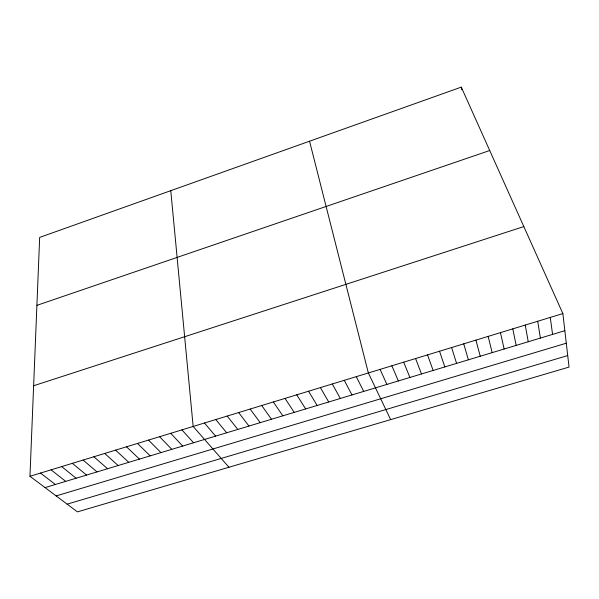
<?xml version="1.0" encoding="UTF-8"?>
<svg xmlns="http://www.w3.org/2000/svg" width="599" height="599" viewBox="0 0 599 599"><rect width="100%" height="100%" fill="white"/><g stroke="black" fill="none" stroke-linecap="round" stroke-linejoin="round"><path stroke-width="0.9" d="M29.95 476.28L39.669 237.406L461.282 87.125L562.865 313.577L569.05 367.082L77.443 511.875L29.95 476.28L562.865 313.577M36.906 305.355L489.72 150.529M33.634 385.749L523.84 226.579M45.052 487.601L564.842 330.7M56.149 495.912L566.287 343.212M67.155 504.163L567.717 355.574M40.485 473.06L55.355 484.486M51.065 469.833L65.703 481.364M61.69 466.584L76.095 478.227M72.367 463.327L86.541 475.074M83.096 460.054L97.023 471.907M93.871 456.76L107.558 468.732M104.698 453.458L118.145 465.535M115.577 450.134L128.778 462.331M126.501 446.802L139.455 459.104M137.478 443.447L150.177 455.869M148.515 440.078L160.959 452.612M159.596 436.693L171.786 449.347M170.73 433.294L182.658 446.06M181.916 429.88L193.582 442.766M228.945 467.25L193.155 426.451L170.775 190.677M204.446 422.999L215.588 436.124M215.79 419.54L226.662 432.778M227.193 416.058L237.788 429.423M238.649 412.561L248.967 426.046M250.157 409.05L260.206 422.654M261.718 405.516L271.489 419.248M273.339 401.966L282.825 415.826M285.019 398.402L294.214 412.389M296.752 394.823L305.662 408.937M308.537 391.222L317.156 405.463M320.39 387.605L328.709 401.974M332.288 383.974L340.322 398.47M344.253 380.32L351.98 394.951M356.278 376.651L363.698 391.417M390.645 419.622L368.355 372.96L309.548 141.207M380.08 369.381L386.902 384.408M391.858 365.787L398.38 380.949M403.696 362.17L409.911 377.467M415.586 358.539L421.494 373.971M427.536 354.893L433.137 370.459M439.546 351.224L444.825 366.925M451.609 347.54L456.58 363.376M463.731 343.841L468.381 359.819M475.913 340.12L480.241 356.233M488.155 336.383L492.153 352.639M500.457 332.632L504.126 349.03M461.282 87.125L461.829 89.783M512.811 328.858L516.158 345.398M525.233 325.062L528.243 341.744M537.715 321.251L540.38 338.083M550.256 317.425L552.585 334.399"/></g></svg>
